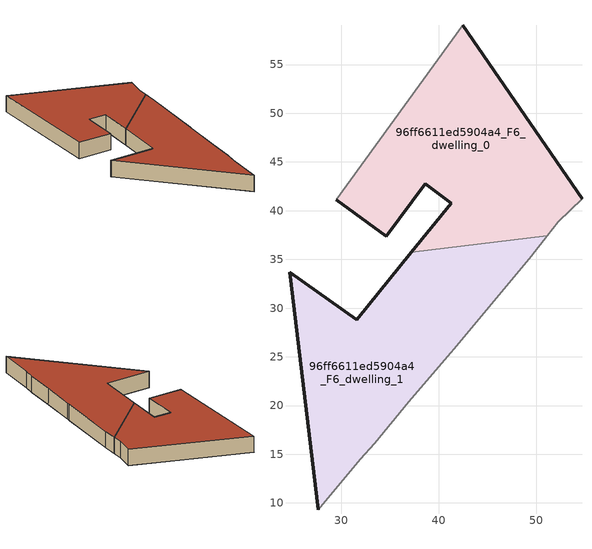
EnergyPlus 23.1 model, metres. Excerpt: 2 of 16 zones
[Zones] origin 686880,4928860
96ff6611ed5904a4_F6_dwelling_0
 floor to 96ff6611ed5904a4_F5_dwelling_0 (EU_floor_Construction): 51.15,37.42 52.27,38.86 54.72,41.23 42.49,59.01 29.5,41.11 34.61,37.37 38.62,42.78 41.31,40.78 37.21,35.72 z18
 wall outside (EU_wall_Construction): 42.49,59.01 54.72,41.23 / 37.21,35.72 41.31,40.78 38.62,42.78 34.61,37.37 29.5,41.11 z18:21
 wall adiabatic (EU_wall_Construction): 29.5,41.11 42.49,59.01 / 54.72,41.23 52.27,38.86 51.15,37.42 z18:21
 wall to 96ff6611ed5904a4_F6_dwelling_1 (EU_wall_Construction): 51.15,37.42 37.21,35.72 z18:21
 roof outside (EU_roof_Construction): 42.49,59.01 54.72,41.23 52.27,38.86 51.15,37.42 37.21,35.72 41.31,40.78 38.62,42.78 34.61,37.37 29.5,41.11 z21
96ff6611ed5904a4_F6_dwelling_1
 floor to 96ff6611ed5904a4_F5_dwelling_1 (EU_floor_Construction): 36.96,20.37 41.23,25.4 41.6,25.84 49.53,35.31 51.15,37.42 37.21,35.72 31.6,28.78 24.7,33.7 27.66,9.32 31.95,14.49 33.47,16.11 z18
 wall outside (EU_wall_Construction): 27.66,9.32 24.7,33.7 31.6,28.78 37.21,35.72 z18:21
 wall adiabatic (EU_wall_Construction): 51.15,37.42 49.53,35.31 41.6,25.84 41.23,25.4 36.96,20.37 33.47,16.11 31.95,14.49 27.66,9.32 z18:21
 roof outside (EU_roof_Construction): 51.15,37.42 49.53,35.31 41.6,25.84 41.23,25.4 36.96,20.37 33.47,16.11 31.95,14.49 27.66,9.32 24.7,33.7 31.6,28.78 37.21,35.72 z21
[Building]
EU S2 Campaign: North Axis=0; Terrain=City; Solar Distribution=FullExterior
[Site:Location]
Bologna: Latitude=44.5; Longitude=11.25; Time Zone=1; Elevation=37
[SizingPeriod:WeatherFileDays]
AnnualSizingPeriod: Begin Month=1; Begin Day of Month=1; End Month=12; End Day of Month=31; Day of Week for Start Day=Monday; Use Weather File Daylight Saving Period=No; Use Weather File Rain and Snow Indicators=No
[MATERIAL]
EU_InternalMass_Material: Roughness=MediumRough; Thickness=0.1; Conductivity=1; Density=1800; Specific Heat=900; Thermal Absorptance=0.9; Solar Absorptance=0.7; Visible Absorptance=0.7
[MATERIAL:NOMASS] Roughness=MediumRough; Thermal Absorptance=0.9; Solar Absorptance=0.7; Visible Absorptance=0.7
Name | Thermal Resistance
EU_wall_NoMass | 0.905828
EU_roof_NoMass | 0.37593
EU_floor_NoMass | 0.67114
[CONSTRUCTION]
EU_wall_Construction: EU_wall_NoMass
EU_roof_Construction: EU_roof_NoMass
EU_floor_Construction: EU_floor_NoMass
EU_InternalMass_Construction: EU_InternalMass_Material
[ZONE] Type=1; Multiplier=1; Ceiling Height=autocalculate; Floor Area=autocalculate; Part of Total Floor Area=Yes
Name | Volume
96ff6611ed5904a4_F6_dwelling_0 | 887.703
96ff6611ed5904a4_F6_dwelling_1 | 887.719
[INTERNALMASS] Construction=EU_InternalMass_Construction
Name | Zone or ZoneList | Surface Area
96ff6611ed5904a4_F6_dwelling_0_EU_InternalMass | 96ff6611ed5904a4_F6_dwelling_0 | 439.29
96ff6611ed5904a4_F6_dwelling_1_EU_InternalMass | 96ff6611ed5904a4_F6_dwelling_1 | 448.412
[OTHEREQUIPMENT] Fuel Type=Electricity; Design Level Calculation Method=Watts/Area; Power per Zone Floor Area=1; Fraction Latent=0; Fraction Radiant=0; Fraction Lost=0; Carbon Dioxide Generation Rate=0; EndUse Subcategory=EU_Step8_InternalGains
Name | Zone or ZoneList or Space or SpaceList | Schedule
EU_Step8_InternalGain_96ff6611ed5904a4_F6_dwelling_0_f000 | 96ff6611ed5904a4_F6_dwelling_0 | EU_Step8_GainSchedule_96ff6611ed5904a4_F6_dwelling_0_f000
EU_Step8_InternalGain_96ff6611ed5904a4_F6_dwelling_1_f000 | 96ff6611ed5904a4_F6_dwelling_1 | EU_Step8_GainSchedule_96ff6611ed5904a4_F6_dwelling_1_f000
[ZONEVENTILATION:DESIGNFLOWRATE] Schedule=EU_AlwaysOn; Design Flow Rate Calculation Method=AirChanges/Hour; Air Changes per Hour=0.73129; Ventilation Type=Natural; Fan Pressure Rise=0; Fan Total Efficiency=1; Constant Term Coefficient=1; Temperature Term Coefficient=0; Velocity Term Coefficient=0; Velocity Squared Term Coefficient=0; Minimum Indoor Temperature=-100; Maximum Indoor Temperature=100; Delta Temperature=-100; Minimum Outdoor Temperature=-100; Maximum Outdoor Temperature=100; Maximum Wind Speed=40
Name | Zone or ZoneList or Space or SpaceList
EU_ConstantAir_96ff6611ed5904a4_F6_dwelling_0 | 96ff6611ed5904a4_F6_dwelling_0
EU_ConstantAir_96ff6611ed5904a4_F6_dwelling_1 | 96ff6611ed5904a4_F6_dwelling_1
[HVACTEMPLATE:ZONE:IDEALLOADSAIRSYSTEM] System Availability Schedule=EU_AlwaysOn; Maximum Heating Supply Air Temperature=50; Minimum Cooling Supply Air Temperature=13; Maximum Heating Supply Air Humidity Ratio=0.0156; Minimum Cooling Supply Air Humidity Ratio=0.0077; Heating Limit=NoLimit; Cooling Limit=NoLimit; Heating Availability Schedule=EU_AlwaysOn; Cooling Availability Schedule=EU_CoolingOff; Dehumidification Control Type=ConstantSensibleHeatRatio; Cooling Sensible Heat Ratio=0.7; Dehumidification Setpoint=60; Humidification Control Type=None; Humidification Setpoint=30; Outdoor Air Method=None; Outdoor Air Flow Rate per Person=0.00944; Outdoor Air Flow Rate per Zone Floor Area=0; Outdoor Air Flow Rate per Zone=0; Demand Controlled Ventilation Type=None; Outdoor Air Economizer Type=NoEconomizer; Heat Recovery Type=None; Sensible Heat Recovery Effectiveness=0.7; Latent Heat Recovery Effectiveness=0.65
Name | Template Thermostat
96ff6611ed5904a4_F6_dwelling_0 | EU_HeatOnly_96ff6611ed5904a4_F6_dwelling_0
96ff6611ed5904a4_F6_dwelling_1 | EU_HeatOnly_96ff6611ed5904a4_F6_dwelling_1
[SIZING:ZONE] Zone Cooling Design Supply Air Temperature Input Method=SupplyAirTemperature; Zone Cooling Design Supply Air Temperature=13; Zone Heating Design Supply Air Temperature Input Method=SupplyAirTemperature; Zone Heating Design Supply Air Temperature=50; Zone Cooling Design Supply Air Humidity Ratio=0.008; Zone Heating Design Supply Air Humidity Ratio=0.008; Cooling Design Air Flow Method=DesignDay; Cooling Design Air Flow Rate=0; Cooling Minimum Air Flow per Zone Floor Area=0.000762; Cooling Minimum Air Flow=0; Cooling Minimum Air Flow Fraction=0.2; Heating Design Air Flow Method=DesignDay; Heating Design Air Flow Rate=0; Heating Maximum Air Flow per Zone Floor Area=0.002032; Heating Maximum Air Flow=0.141576; Heating Maximum Air Flow Fraction=0.3; Account for Dedicated Outdoor Air System=No; Dedicated Outdoor Air System Control Strategy=NeutralSupplyAir; Dedicated Outdoor Air Low Setpoint Temperature for Design=autosize; Dedicated Outdoor Air High Setpoint Temperature for Design=autosize; Zone Load Sizing Method=Sensible Load Only No Latent Load; Zone Latent Cooling Design Supply Air Humidity Ratio Input Method=HumidityRatioDifference; Zone Cooling Design Supply Air Humidity Ratio Difference=0.005; Zone Latent Heating Design Supply Air Humidity Ratio Input Method=HumidityRatioDifference; Zone Humidification Design Supply Air Humidity Ratio Difference=0.005
96ff6611ed5904a4_F6_dwelling_0; 96ff6611ed5904a4_F6_dwelling_1
[SCHEDULE:CONSTANT]
Name | Hourly Value
EU_AlwaysOn | 1
EU_CoolingOff | 0
[SCHEDULE:FILE] Column Number=1; Rows to Skip at Top=0; Number of Hours of Data=8760; Column Separator=Comma; Interpolate to Timestep=No; Minutes per Item=60; Adjust Schedule for Daylight Savings=Yes
Name | File
EU_Step8_GainSchedule_96ff6611ed5904a4_F6_dwelling_0_f000 | ../../schedules/96ff6611ed5904a4/96ff6611ed5904a4_F6_dwelling_0_f000_gain.csv
EU_Step8_GainSchedule_96ff6611ed5904a4_F6_dwelling_1_f000 | ../../schedules/96ff6611ed5904a4/96ff6611ed5904a4_F6_dwelling_1_f000_gain.csv
